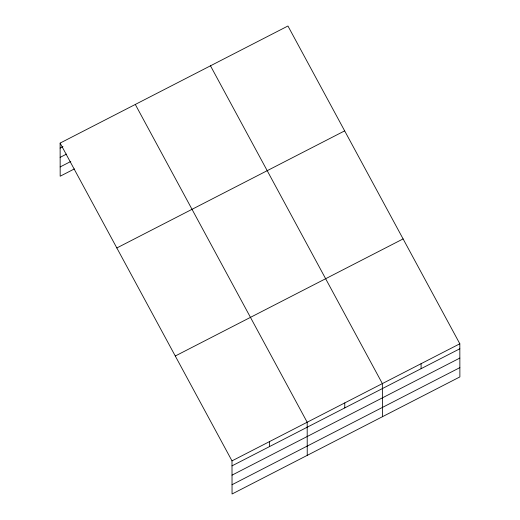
<?xml version="1.0" encoding="UTF-8"?>
<svg xmlns="http://www.w3.org/2000/svg" width="520" height="520" viewBox="0 0 520 520"><rect width="100%" height="100%" fill="white"/><g stroke="black" fill="none" stroke-linecap="round" stroke-linejoin="round"><path stroke-width="0.78" d="M60.118 143.091L287.944 26L459.823 343.785L459.882 376.909L232.056 494L231.998 460.876L60.118 143.091L60.177 176.215L74.367 168.922M60.132 148.09L62.966 146.627M60.145 157.372L66.528 154.089M60.164 166.933L70.805 161.466M116.844 247.962L344.663 130.871M175.279 356.005L403.104 238.914M231.998 460.876L459.823 343.785M232.005 465.868L459.829 348.777M232.024 475.15L459.843 358.059M232.037 484.718L459.862 367.627M210.483 65.812L382.363 383.598L382.421 416.722M135.304 104.455L307.177 422.234L307.236 455.357M421.09 363.688L421.103 368.687M344.773 402.916L344.779 407.907M269.588 441.558L269.601 446.55"/></g></svg>
